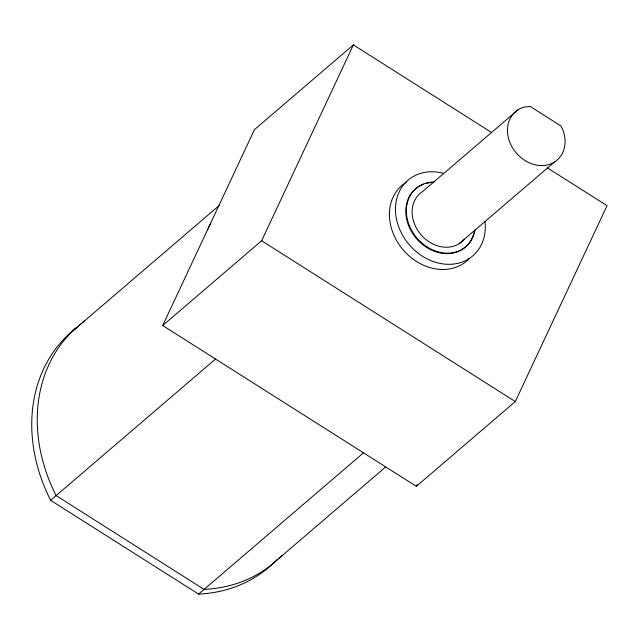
<?xml version="1.0" encoding="UTF-8"?>
<svg xmlns="http://www.w3.org/2000/svg" width="639" height="639" viewBox="0 0 639 639"><rect width="100%" height="100%" fill="white"/><g stroke="black" fill="none" stroke-linecap="round" stroke-linejoin="round"><path stroke-width="0.96" d="M547.216 167.761L607.05 205.686L515.298 401.556L416.348 486.327L162.681 325.531L254.434 129.661L353.383 44.89L491.591 132.505M162.681 325.531L261.631 240.759L353.383 44.89M416.348 486.327L417.195 484.53M72.846 330.898L219.417 205.327M277.022 559.516A159.582 131.45 49.4 0 1 198.593 594.11L50.617 500.313L215.535 359.03M518.029 109.804L422.714 191.46A31.918 26.287 49.4 0 0 421.197 234.936A31.918 26.287 49.4 0 0 464.313 239.154M459.161 243.683L554.484 162.018M198.593 594.11L363.503 452.827M279.107 558.238L385.637 466.973M261.631 240.759L515.298 401.556M76.408 327.631A159.582 131.45 49.4 0 0 56.12 495.6L204.089 589.398A159.582 131.45 49.4 0 0 281.847 555.507M77.87 326.361A159.582 131.45 49.4 0 1 80.873 323.909M82.407 322.719A159.582 131.45 49.4 0 1 84.747 320.994M50.617 500.313A159.582 131.45 49.4 0 1 77.686 326.849M475.057 229.848A38.3 31.551 49.4 0 1 439.448 252.205A38.3 31.551 49.4 0 1 406.468 213.482A38.3 31.551 49.4 0 1 434.288 181.971M469.529 258.348A49.786 41.008 49.4 0 1 402.41 248.97A49.786 41.008 49.4 0 1 406.739 181.979M207.379 230.184A159.582 131.45 49.4 0 1 210.75 223.155M473.627 234.114A38.3 31.551 49.4 0 1 418.904 241.238A38.3 31.551 49.4 0 1 423.585 184.224M426.277 183.385A38.3 31.551 49.4 0 1 431.013 182.57M474.33 231.294A38.3 31.551 49.4 0 1 473.89 233.187M485.033 221.573A49.786 41.008 49.4 0 1 442.795 263.891A49.786 41.008 49.4 0 1 395.453 208.969A49.786 41.008 49.4 0 1 443.41 173.297M530.154 106.417L524.427 107.048A31.918 26.287 49.4 0 0 509.994 142.753A31.918 26.287 49.4 0 0 548.086 164.774A31.918 26.287 49.4 0 0 562.52 129.07L560.738 125.811L530.154 106.417"/></g></svg>
